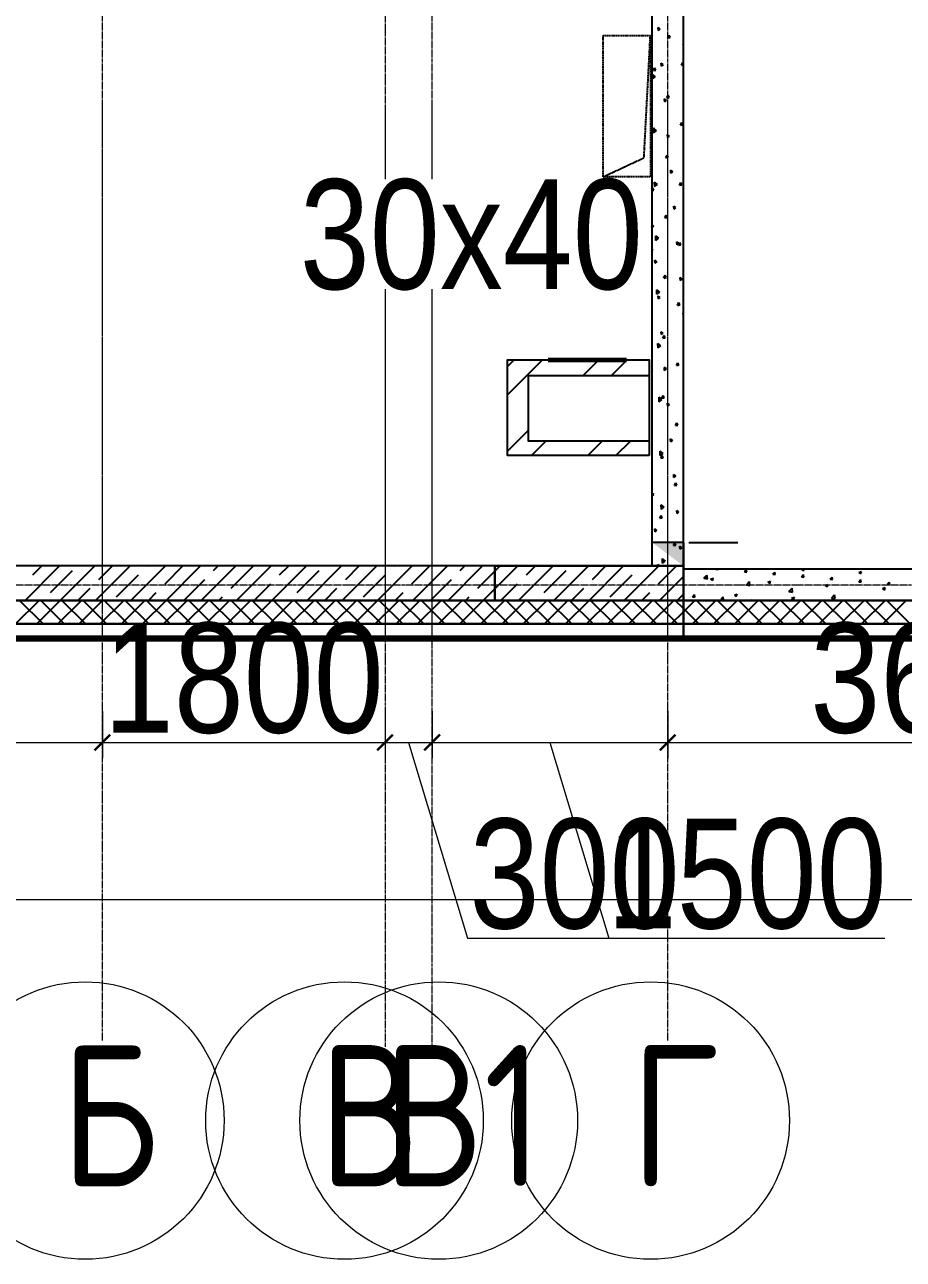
# Model space of a CAD drawing. Header units: millimetres. Extents: x -231292 to 573618, y -153144 to 564035.
# Drawn here: x 12608 to 18204, y 182267 to 190135 of the extents above; entities that cross this region are included whole.
import ezdxf
from ezdxf.enums import TextEntityAlignment as Align

# ---------------------------------------------------------------- set-up
doc = ezdxf.new("R2010")
doc.units = ezdxf.units.MM
for name, pattern in [('CENTER2', [28.575, 19.05, -3.175, 3.175, -3.175]), ('HIDDEN', [9.525, 6.35, -3.175]), ('HIDDEN2', [4.7625, 3.175, -1.5875])]:
    doc.linetypes.add(name, pattern=pattern)
doc.layers.get('0').update_dxf_attribs({"color": 250})
doc.layers.get('Defpoints').update_dxf_attribs({"color": 250})
for name, color, linetype, lineweight in [('11.10.2) люки', 30, 'Continuous', 60), ('АР_Колонны', 250, 'Continuous', 35), ('АР_Стены ЖБ', 250, 'Continuous', 35), ('АР_Стены ПЕНОблок', 250, 'Continuous', 20), ('АР_Тонкая', 250, 'Continuous', 5), ('АР_Утеплитель', 250, 'Continuous', 0), ('АР_Штриховка', 250, 'Continuous', 0), ('ОВ_Отопление', 250, 'Continuous', 0), ('РД_Оси_100', 250, 'Continuous', 0), ('РД_Оси_размер', 250, 'Continuous', 0)]:
    doc.layers.add(name, color=color, linetype=linetype, lineweight=lineweight)
doc.styles.add('style1', font='ARIALN.TTF')
doc.styles.add('ккк', font='isocpeur.ttf', dxfattribs={"width": 0.85, "oblique": 15})
doc.dimstyles.new('Dim100_ареал', dxfattribs={"dimscale": 100, "dimtxt": 2.5, "dimasz": 1, "dimexe": 1, "dimexo": 1, "dimgap": 0.5, "dimtad": 1, "dimzin": 12, "dimdsep": 46, "dimtxsty": 'style1', "dimblk": 'ARCHTICK', "dimcen": 1, "dimdle": 1, "dimclrd": 256, "dimclre": 256, "dimaunit": 1, "dimadec": 0, "dimazin": 3, "dimtfac": 1, "dimtmove": 1, "dimatfit": 3, "dimldrblk": 'OPEN30', "dimfxl": 2, "dimfxlon": 1, "dimtolj": 1, "dimtzin": 0, "dimlwd": 9, "dimlwe": 9, "dimarcsym": 0})

# ---------------------------------------------------------------- blocks, each defined once
blk = doc.blocks.new('_ArchTick')
at = {"color": 0, "linetype": 'ByBlock', "const_width": 0.15}
blk.add_lwpolyline([(-0.5, -0.5), (0.5, 0.5)], dxfattribs=at)
blk = doc.blocks.new('*D153')
at = {"layer": 'Defpoints', "color": 0, "transparency": 16777216}
for p in [(1195652.9, 135907.8), (1199852.9, 135907.8), (1199852.9, 134907.8)]:
    blk.add_point(p, dxfattribs=at)
at = {"layer": 'РД_Оси_размер', "lineweight": 9, "transparency": 16777216}
for p, q in [((1195652.9, 135107.8), (1195652.9, 134807.8)), ((1199852.9, 135107.8), (1199852.9, 134807.8)), ((1195552.9, 134907.8), (1199952.9, 134907.8))]:
    blk.add_line(p, q, dxfattribs=at)
at = {"layer": 'РД_Оси_размер', "lineweight": 9, "transparency": 16777216, "xscale": 100, "yscale": 100, "zscale": 100, "rotation": 180}
blk.add_blockref('_ArchTick', (1195652.9, 134907.8), dxfattribs=at)
at = {"layer": 'РД_Оси_размер', "lineweight": 9, "transparency": 16777216, "xscale": 100, "yscale": 100, "zscale": 100}
blk.add_blockref('_ArchTick', (1199852.9, 134907.8), dxfattribs=at)
at = {"layer": 'РД_Оси_размер', "color": 0, "transparency": 16777216, "insert": (1197752.9, 135315.2), "char_height": 700, "attachment_point": 5, "style": 'style1'}
blk.add_mtext('\\A1;4200', dxfattribs=at)
blk = doc.blocks.new('_Open30')
at = {"color": 0, "linetype": 'ByBlock', "lineweight": -2}
for p, q in [((-1, 0.268), (0, 0)), ((0, 0), (-1, -0.268)), ((0, 0), (-1, 0))]:
    blk.add_line(p, q, dxfattribs=at)
blk = doc.blocks.new('A-iden')
at = {"linetype": 'Continuous', "lineweight": 5}
blk.add_circle((-0.729, -4.063), 5.894, dxfattribs=at)
at = {"color": 0, "linetype": 'Continuous', "lineweight": 20, "style": 'ккк', "width": 0.85}
blk.add_attdef('ID', text='', height=6, dxfattribs=at).set_placement((0.314, -3.853), align=Align.MIDDLE_CENTER)
blk = doc.blocks.new('*D154')
at = {"layer": 'Defpoints', "color": 0, "transparency": 16777216}
for p in [(1199852.9, 135907.8), (1201652.9, 135907.8), (1201652.9, 134907.8)]:
    blk.add_point(p, dxfattribs=at)
at = {"layer": 'РД_Оси_размер', "lineweight": 9, "transparency": 16777216}
for p, q in [((1199852.9, 135107.8), (1199852.9, 134807.8)), ((1201652.9, 135107.8), (1201652.9, 134807.8)), ((1199752.9, 134907.8), (1201752.9, 134907.8))]:
    blk.add_line(p, q, dxfattribs=at)
at = {"layer": 'РД_Оси_размер', "lineweight": 9, "transparency": 16777216, "xscale": 100, "yscale": 100, "zscale": 100, "rotation": 180}
blk.add_blockref('_ArchTick', (1199852.9, 134907.8), dxfattribs=at)
at = {"layer": 'РД_Оси_размер', "lineweight": 9, "transparency": 16777216, "xscale": 100, "yscale": 100, "zscale": 100}
blk.add_blockref('_ArchTick', (1201652.9, 134907.8), dxfattribs=at)
at = {"layer": 'РД_Оси_размер', "color": 0, "transparency": 16777216, "insert": (1200752.9, 135315.2), "char_height": 700, "attachment_point": 5, "style": 'style1'}
blk.add_mtext('\\A1;1800', dxfattribs=at)
blk = doc.blocks.new('*D155')
at = {"layer": 'Defpoints', "color": 0, "transparency": 16777216}
for p in [(1201652.9, 135907.8), (1201952.9, 135907.8), (1201952.9, 134907.8)]:
    blk.add_point(p, dxfattribs=at)
at = {"layer": 'РД_Оси_размер', "lineweight": 9, "transparency": 16777216}
for p, q in [((1201652.9, 135107.8), (1201652.9, 134807.8)), ((1201952.9, 135107.8), (1201952.9, 134807.8)), ((1201552.9, 134907.8), (1202052.9, 134907.8)), ((1201802.9, 134907.8), (1202177.1, 133660.6)), ((1202177.1, 133660.6), (1203542.9, 133660.6))]:
    blk.add_line(p, q, dxfattribs=at)
at = {"layer": 'РД_Оси_размер', "lineweight": 9, "transparency": 16777216, "xscale": 100, "yscale": 100, "zscale": 100, "rotation": 180}
blk.add_blockref('_ArchTick', (1201652.9, 134907.8), dxfattribs=at)
at = {"layer": 'РД_Оси_размер', "lineweight": 9, "transparency": 16777216, "xscale": 100, "yscale": 100, "zscale": 100}
blk.add_blockref('_ArchTick', (1201952.9, 134907.8), dxfattribs=at)
at = {"layer": 'РД_Оси_размер', "color": 0, "transparency": 16777216, "insert": (1202860, 134068), "char_height": 700, "attachment_point": 5, "style": 'style1'}
blk.add_mtext('\\A1;300', dxfattribs=at)
blk = doc.blocks.new('*D156')
at = {"layer": 'Defpoints', "color": 0, "transparency": 16777216}
for p in [(1201952.9, 135907.8), (1203452.9, 135907.8), (1203452.9, 134907.8)]:
    blk.add_point(p, dxfattribs=at)
at = {"layer": 'РД_Оси_размер', "lineweight": 9, "transparency": 16777216}
for p, q in [((1201952.9, 135107.8), (1201952.9, 134807.8)), ((1203452.9, 135107.8), (1203452.9, 134807.8)), ((1201852.9, 134907.8), (1203552.9, 134907.8)), ((1202702.9, 134907.8), (1203077.1, 133660.6)), ((1203077.1, 133660.6), (1204835.4, 133660.6))]:
    blk.add_line(p, q, dxfattribs=at)
at = {"layer": 'РД_Оси_размер', "lineweight": 9, "transparency": 16777216, "xscale": 100, "yscale": 100, "zscale": 100, "rotation": 180}
blk.add_blockref('_ArchTick', (1201952.9, 134907.8), dxfattribs=at)
at = {"layer": 'РД_Оси_размер', "lineweight": 9, "transparency": 16777216, "xscale": 100, "yscale": 100, "zscale": 100}
blk.add_blockref('_ArchTick', (1203452.9, 134907.8), dxfattribs=at)
at = {"layer": 'РД_Оси_размер', "color": 0, "transparency": 16777216, "insert": (1203956.2, 134068), "char_height": 700, "attachment_point": 5, "style": 'style1'}
blk.add_mtext('\\A1;1500', dxfattribs=at)
blk = doc.blocks.new('*D157')
at = {"layer": 'Defpoints', "color": 0, "transparency": 16777216}
for p in [(1203452.9, 135907.8), (1207052.9, 135907.8), (1207052.9, 134907.8)]:
    blk.add_point(p, dxfattribs=at)
at = {"layer": 'РД_Оси_размер', "lineweight": 9, "transparency": 16777216}
for p, q in [((1203452.9, 135107.8), (1203452.9, 134807.8)), ((1207052.9, 135107.8), (1207052.9, 134807.8)), ((1203352.9, 134907.8), (1207152.9, 134907.8))]:
    blk.add_line(p, q, dxfattribs=at)
at = {"layer": 'РД_Оси_размер', "lineweight": 9, "transparency": 16777216, "xscale": 100, "yscale": 100, "zscale": 100, "rotation": 180}
blk.add_blockref('_ArchTick', (1203452.9, 134907.8), dxfattribs=at)
at = {"layer": 'РД_Оси_размер', "lineweight": 9, "transparency": 16777216, "xscale": 100, "yscale": 100, "zscale": 100}
blk.add_blockref('_ArchTick', (1207052.9, 134907.8), dxfattribs=at)
at = {"layer": 'РД_Оси_размер', "color": 0, "transparency": 16777216, "insert": (1205252.9, 135315.2), "char_height": 700, "attachment_point": 5, "style": 'style1'}
blk.add_mtext('\\A1;3600', dxfattribs=at)
blk = doc.blocks.new('*D205')
at = {"layer": 'Defpoints', "color": 0, "transparency": 16777216}
for p in [(1195652.9, 135907.8), (1223252.9, 135907.8), (1223252.9, 133907.8)]:
    blk.add_point(p, dxfattribs=at)
at = {"layer": 'РД_Оси_размер', "lineweight": 9, "transparency": 16777216}
for p, q in [((1195652.9, 134107.8), (1195652.9, 133807.8)), ((1223252.9, 134107.8), (1223252.9, 133807.8)), ((1195552.9, 133907.8), (1223352.9, 133907.8))]:
    blk.add_line(p, q, dxfattribs=at)
at = {"layer": 'РД_Оси_размер', "lineweight": 9, "transparency": 16777216, "xscale": 100, "yscale": 100, "zscale": 100, "rotation": 180}
blk.add_blockref('_ArchTick', (1195652.9, 133907.8), dxfattribs=at)
at = {"layer": 'РД_Оси_размер', "lineweight": 9, "transparency": 16777216, "xscale": 100, "yscale": 100, "zscale": 100}
blk.add_blockref('_ArchTick', (1223252.9, 133907.8), dxfattribs=at)
at = {"layer": 'РД_Оси_размер', "color": 0, "transparency": 16777216, "insert": (1209452.9, 134315.2), "char_height": 700, "attachment_point": 5, "style": 'style1'}
blk.add_mtext('\\A1;27600', dxfattribs=at)
blk = doc.blocks.new('оси_рен')
at = {"layer": 'РД_Оси_100', "color": 251, "linetype": 'CENTER2', "true_color": 0x636466}
for p, q in [((1199852.916, 135558.25), (1199852.916, 223268.25)), ((1199852.916, 133007.755), (1199852.916, 138964.071)), ((1189697.958, 135913.25), (1225207.916, 135913.25))]:
    blk.add_line(p, q, dxfattribs=at)
for points in [[(1201652.916, 223268.25), (1201652.916, 135558.25)], [(1201952.916, 135558.25), (1201952.916, 223268.25)], [(1203452.916, 135558.25), (1203452.916, 223268.25)], [(1201652.916, 138964.071), (1201652.916, 132968.195)], [(1201952.916, 132966.924), (1201952.916, 138964.071)], [(1203452.916, 133007.755), (1203452.916, 138964.071)]]:
    blk.add_lwpolyline(points, dxfattribs=at)
at = {"layer": 'РД_Оси_100', "color": 251, "true_color": 0x636466, "xscale": 150, "yscale": 150, "zscale": 100}
for p, values in [((1199852.916, 133107.755), {'ID': 'Б'}), ((1201504.016, 133107.755), {'ID': 'В'}), ((1202104.016, 133107.755), {'ID': 'В1'}), ((1203453.649, 133107.755), {'ID': 'Г'})]:
    blk.add_blockref('A-iden', p, dxfattribs=at).add_auto_attribs(values)
at = {"layer": 'РД_Оси_размер', "color": 251, "true_color": 0x636466}
for base, p1, p2, picture, middle in [((1199852.916, 134907.755), (1195652.916, 135907.755), (1199852.916, 135907.755), '*D153', (1197752.916, 135315.156)), ((1223252.916, 133907.755), (1195652.916, 135907.755), (1223252.916, 135907.755), '*D205', (1209452.916, 134315.156)), ((1201652.916, 134907.755), (1199852.916, 135907.755), (1201652.916, 135907.755), '*D154', (1200752.916, 135315.156)), ((1201952.916, 134907.755), (1201652.916, 135907.755), (1201952.916, 135907.755), '*D155', (1202227.076, 134067.952)), ((1203452.916, 134907.755), (1201952.916, 135907.755), (1203452.916, 135907.755), '*D156', (1203127.076, 134067.952)), ((1207052.916, 134907.755), (1203452.916, 135907.755), (1207052.916, 135907.755), '*D157', (1205252.916, 135315.156))]:
    dim = blk.add_linear_dim(base=base, p1=p1, p2=p2, dimstyle='Dim100_ареал', override={"dimtxt": 7}, dxfattribs=at)
    dim.commit()
    dim.dimension.update_dxf_attribs({"geometry": picture, "text_midpoint": middle})

msp = doc.modelspace()

# ---------------------------------------------------------------- hatches: boundary and pattern name
h = msp.add_hatch()
h.set_pattern_fill('ANSI32', color=256, scale=40)
h.set_pattern_definition([(45, (1.76, 159882.13), (-269.4077, 269.4077), []), (45, (181.36, 159882.13), (-269.4077, 269.4077), [])])
h.paths.add_polyline_path([(16585.16, 187481.572), (15817.287, 187481.572), (15817.287, 187899.019), (16585.16, 187899.019)], flags=17)
h.paths.add_polyline_path([(16585.16, 187389.734), (15683.63, 187389.734), (15683.63, 187999.206), (16585.16, 187999.206)])
at = {"layer": 'ОВ_Отопление', "linetype": 'Continuous', "lineweight": 25, "true_color": 0x000000}
for points in [[(16803.243, 186836.253), (16603.243, 186836.253), (16703.243, 186761.253)], [(16803.243, 186686.253), (16803.243, 186836.253), (16703.243, 186761.253)]]:
    msp.add_hatch(color=18, dxfattribs=at).paths.add_polyline_path(points, flags=0)

# ---------------------------------------------------------------- linework, layer by layer
at = {"color": 18, "linetype": 'HIDDEN', "lineweight": 25, "ltscale": 0.07, "true_color": 0x000000}
for p, q in [((16293.243, 189166.253), (16293.243, 190066.253)), ((16293.243, 190066.253), (16593.243, 190066.253)), ((16293.243, 189166.253), (16293.243, 190066.253)), ((16293.243, 190066.253), (16593.243, 190066.253)), ((16552.27, 189287.437), (16593.243, 190066.253)), ((16552.27, 189287.437), (16593.243, 190066.253)), ((16593.243, 190066.253), (16593.243, 189166.253)), ((16593.243, 190066.253), (16593.243, 189166.253)), ((16293.243, 189166.253), (16552.27, 189287.437)), ((16293.243, 189166.253), (16552.27, 189287.437)), ((16593.243, 189166.253), (16293.243, 189166.253)), ((16593.243, 189166.253), (16293.243, 189166.253))]:
    msp.add_line(p, q, dxfattribs=at)
at = {"color": 18, "lineweight": 25, "true_color": 0x000000}
msp.add_line((16837.893, 186835.985, 580), (17150.882, 186835.985, 580), dxfattribs=at)
for points in [[(16585.16, 187389.734), (15683.63, 187389.734), (15683.63, 187999.206), (16585.16, 187999.206)], [(16585.16, 187481.572), (15817.287, 187481.572), (15817.287, 187899.019), (16585.16, 187899.019)]]:
    msp.add_lwpolyline(points, close=True)
at = {"layer": '11.10.2) люки'}
msp.add_lwpolyline([(15941.538, 187999.206), (16441.538, 187999.206)], dxfattribs=at)
at = {"layer": 'АР_Колонны', "color": 18, "linetype": 'HIDDEN2', "lineweight": 25, "true_color": 0x000000}
for p, q in [((15603.243, 186686.253), (16803.243, 186686.253)), ((15603.243, 186466.253), (15603.243, 186686.253)), ((16803.243, 186686.253), (16803.243, 186466.253)), ((16803.243, 186466.253), (15603.243, 186466.253))]:
    msp.add_line(p, q, dxfattribs=at)
at = {"layer": 'АР_Колонны', "color": 18, "linetype": 'Continuous', "lineweight": 25, "true_color": 0x000000}
for p, q in [((15603.243, 186686.253), (15603.243, 186466.253)), ((16803.243, 186686.253), (15603.243, 186686.253)), ((16803.243, 186686.253), (15603.243, 186686.253)), ((15603.243, 186686.253), (15603.243, 186466.253)), ((16803.243, 186466.253), (16803.243, 186686.253)), ((16803.243, 186466.253), (16803.243, 186686.253)), ((15603.243, 186466.253), (16803.243, 186466.253)), ((15603.243, 186466.253), (16803.243, 186466.253))]:
    msp.add_line(p, q, dxfattribs=at)
at = {"layer": 'АР_Стены ЖБ', "color": 18, "linetype": 'Continuous', "lineweight": 25, "true_color": 0x000000}
for p, q in [((15603.243, 186686.253), (9023.243, 186686.253)), ((16803.243, 186686.253), (15603.243, 186686.253)), ((15603.243, 186686.253), (15603.243, 186466.253)), ((15603.243, 186466.253), (15603.243, 186686.253)), ((16803.243, 186466.253), (16803.243, 186686.253)), ((9023.243, 186466.253), (15603.243, 186466.253)), ((15603.243, 186466.253), (16803.243, 186466.253))]:
    msp.add_line(p, q, dxfattribs=at)
at = {"layer": 'АР_Стены ПЕНОблок', "color": 18, "linetype": 'Continuous', "lineweight": 25, "true_color": 0x000000}
for p, q in [((16603.243, 190816.253), (16603.243, 186686.253)), ((16803.243, 186686.253), (16803.243, 190816.253)), ((16603.243, 186686.253), (16803.243, 186686.253)), ((35703.243, 186666.253), (16803.243, 186666.253)), ((16803.243, 186666.253), (16803.243, 186466.253)), ((16803.243, 186466.253), (35703.243, 186466.253))]:
    msp.add_line(p, q, dxfattribs=at)
at = {"layer": 'АР_Тонкая', "color": 18, "linetype": 'Continuous', "lineweight": 25, "true_color": 0x000000}
for p, q in [((16803.243, 186316.253), (8653.243, 186316.253)), ((35703.243, 186316.253), (16803.243, 186316.253)), ((16803.243, 186316.253), (16803.243, 186236.253)), ((16803.243, 186236.253), (16803.243, 186316.253)), ((8573.243, 186236.253), (16803.243, 186236.253)), ((16803.243, 186236.253), (8573.243, 186236.253)), ((16803.243, 186236.253), (35703.243, 186236.253)), ((35703.243, 186236.253), (16803.243, 186236.253)), ((16803.243, 186236.253), (16803.243, 186211.253)), ((16803.243, 186211.253), (16803.243, 186236.253)), ((8548.243, 186211.253), (16803.243, 186211.253)), ((16803.243, 186211.253), (35703.243, 186211.253))]:
    msp.add_line(p, q, dxfattribs=at)
at = {"layer": 'АР_Утеплитель', "color": 18, "linetype": 'Continuous', "lineweight": 25, "true_color": 0x000000}
for p, q in [((16803.243, 186466.253), (8803.243, 186466.253)), ((35703.243, 186466.253), (16803.243, 186466.253)), ((16803.243, 186466.253), (16803.243, 186316.253)), ((16803.243, 186316.253), (16803.243, 186466.253)), ((8653.243, 186316.253), (16803.243, 186316.253)), ((16803.243, 186316.253), (35703.243, 186316.253))]:
    msp.add_line(p, q, dxfattribs=at)
at = {"layer": 'АР_Штриховка', "color": 18, "linetype": 'Continuous', "lineweight": 25, "true_color": 0x000000}
for p, q in [((16655.506, 190108.288), (16642.172, 190117.47)), ((16644.303, 190099.194), (16642.643, 190118.172)), ((16644.31, 190099.186), (16655.984, 190108.983)), ((16705.025, 190051.7), (16712.774, 190069.103)), ((16705.054, 190051.623), (16720.014, 190054.53)), ((16720, 190054.525), (16712.789, 190069.02)), ((16803.243, 190006.567), (16802.19, 190007.293)), ((16803.243, 190001.344), (16802.661, 190007.995)), ((16612.045, 189842.863), (16619.794, 189860.266)), ((16627.02, 189845.688), (16619.809, 189860.184)), ((16675.43, 189880.558), (16662.095, 189889.74)), ((16664.227, 189871.464), (16662.566, 189890.442)), ((16664.233, 189871.456), (16675.908, 189881.252)), ((16791.565, 189877.758), (16799.313, 189895.161)), ((16791.594, 189877.681), (16803.243, 189879.946)), ((16803.243, 189887.211), (16799.329, 189895.079)), ((16624.567, 189802.527), (16605.525, 189817.6)), ((16606.235, 189789.182), (16605.645, 189817.751)), ((16605.924, 189789.294), (16624.374, 189802.79)), ((16612.074, 189842.786), (16627.034, 189845.694)), ((16695.354, 189652.828), (16682.019, 189662.01)), ((16684.151, 189643.734), (16682.49, 189662.712)), ((16684.157, 189643.726), (16695.832, 189653.522)), ((16698.585, 189668.922), (16706.334, 189686.325)), ((16698.614, 189668.845), (16713.574, 189671.753)), ((16713.56, 189671.747), (16706.348, 189686.242)), ((16605.605, 189460.085), (16613.354, 189477.488)), ((16605.634, 189460.009), (16620.594, 189462.917)), ((16631.653, 189459.7), (16612.612, 189474.773)), ((16613.322, 189446.355), (16612.731, 189474.924)), ((16620.58, 189462.911), (16613.368, 189477.406)), ((16785.125, 189494.98), (16792.873, 189512.383)), ((16785.154, 189494.904), (16800.114, 189497.812)), ((16800.1, 189497.806), (16792.888, 189512.301)), ((16613.01, 189446.467), (16631.461, 189459.963)), ((16715.278, 189425.098), (16701.943, 189434.279)), ((16704.074, 189416.004), (16702.414, 189434.981)), ((16704.081, 189415.996), (16715.755, 189425.792)), ((16692.145, 189286.144), (16699.893, 189303.547)), ((16707.12, 189288.97), (16699.908, 189303.465)), ((16692.174, 189286.067), (16707.134, 189288.975)), ((16735.202, 189197.368), (16721.867, 189206.549)), ((16723.998, 189188.274), (16722.338, 189207.251)), ((16724.005, 189188.266), (16735.679, 189198.062)), ((16603.243, 189086.466), (16606.913, 189094.71)), ((16603.243, 189078.018), (16614.154, 189080.139)), ((16614.14, 189080.133), (16606.928, 189094.628)), ((16638.74, 189116.873), (16619.699, 189131.946)), ((16620.409, 189103.528), (16619.818, 189132.097)), ((16620.097, 189103.64), (16638.548, 189117.136)), ((16778.685, 189112.203), (16786.433, 189129.606)), ((16778.714, 189112.126), (16793.674, 189115.034)), ((16793.66, 189115.029), (16786.448, 189129.524)), ((16685.705, 188903.366), (16693.453, 188920.769)), ((16700.68, 188906.192), (16693.468, 188920.687)), ((16755.125, 188969.638), (16741.791, 188978.819)), ((16743.922, 188960.544), (16742.262, 188979.521)), ((16743.929, 188960.536), (16755.603, 188970.332)), ((16615.031, 188852.085), (16603.243, 188860.201)), ((16603.827, 188842.99), (16603.243, 188849.67)), ((16603.834, 188842.983), (16615.508, 188852.779)), ((16685.734, 188903.29), (16700.694, 188906.198)), ((16645.827, 188774.047), (16626.785, 188789.119)), ((16627.495, 188760.701), (16626.905, 188789.27)), ((16627.183, 188760.813), (16645.634, 188774.31)), ((16607.7, 188697.356), (16603.243, 188706.314)), ((16603.243, 188696.492), (16607.714, 188697.362)), ((16775.049, 188741.908), (16761.714, 188751.089)), ((16763.846, 188732.814), (16762.186, 188751.791)), ((16763.852, 188732.806), (16775.527, 188742.602)), ((16772.245, 188729.425), (16779.993, 188746.828)), ((16772.274, 188729.349), (16787.234, 188732.257)), ((16787.22, 188732.251), (16780.008, 188746.746)), ((16634.955, 188624.355), (16621.62, 188633.536)), ((16623.751, 188615.26), (16622.091, 188634.238)), ((16623.758, 188615.252), (16635.432, 188625.049)), ((16679.265, 188520.588), (16687.013, 188537.991)), ((16679.294, 188520.512), (16694.254, 188523.42)), ((16694.24, 188523.415), (16687.028, 188537.91)), ((16794.973, 188514.178), (16781.638, 188523.359)), ((16783.77, 188505.083), (16782.109, 188524.061)), ((16652.913, 188431.22), (16633.872, 188446.293)), ((16634.582, 188417.875), (16633.991, 188446.444)), ((16783.776, 188505.076), (16795.451, 188514.872)), ((16634.27, 188417.987), (16652.721, 188431.483)), ((16654.879, 188396.625), (16641.544, 188405.806)), ((16643.675, 188387.53), (16642.015, 188406.508)), ((16643.681, 188387.522), (16655.356, 188397.318)), ((16765.805, 188346.647), (16773.553, 188364.05)), ((16780.78, 188349.473), (16773.568, 188363.969)), ((16765.834, 188346.571), (16780.794, 188349.479)), ((16803.243, 188294.472), (16801.562, 188295.629)), ((16803.243, 188282.502), (16802.033, 188296.331)), ((16674.803, 188168.895), (16661.468, 188178.076)), ((16663.599, 188159.8), (16661.938, 188178.777)), ((16663.605, 188159.792), (16675.28, 188169.588)), ((16672.825, 188137.81), (16680.573, 188155.213)), ((16672.854, 188137.735), (16687.814, 188140.643)), ((16687.8, 188140.637), (16680.588, 188155.132)), ((16660, 188088.393), (16640.958, 188103.466)), ((16641.668, 188075.048), (16641.078, 188103.617)), ((16641.357, 188075.16), (16659.807, 188088.656)), ((16759.365, 187963.869), (16767.113, 187981.272)), ((16759.393, 187963.794), (16774.353, 187966.702)), ((16774.34, 187966.696), (16767.128, 187981.191)), ((16694.726, 187941.165), (16681.391, 187950.346)), ((16683.523, 187932.07), (16681.862, 187951.047)), ((16683.529, 187932.062), (16695.204, 187941.858)), ((16667.086, 187745.566), (16648.045, 187760.639)), ((16648.755, 187732.221), (16648.165, 187760.79)), ((16648.443, 187732.333), (16666.894, 187745.829)), ((16666.385, 187755.033), (16674.133, 187772.436)), ((16666.413, 187754.957), (16681.373, 187757.865)), ((16681.359, 187757.86), (16674.148, 187772.355)), ((16714.65, 187713.434), (16701.315, 187722.616)), ((16703.446, 187704.34), (16701.786, 187723.317)), ((16703.453, 187704.332), (16715.127, 187714.128)), ((16752.925, 187581.091), (16760.673, 187598.494)), ((16752.953, 187581.016), (16767.913, 187583.924)), ((16767.899, 187583.918), (16760.688, 187598.413)), ((16734.574, 187485.704), (16721.239, 187494.886)), ((16723.37, 187476.61), (16721.71, 187495.587)), ((16674.173, 187402.74), (16655.132, 187417.812)), ((16655.842, 187389.394), (16655.251, 187417.963)), ((16723.377, 187476.602), (16735.051, 187486.398)), ((16655.53, 187389.506), (16673.981, 187403.003)), ((16659.945, 187372.255), (16667.693, 187389.658)), ((16659.973, 187372.18), (16674.933, 187375.088)), ((16674.919, 187375.082), (16667.708, 187389.577)), ((16754.498, 187257.974), (16741.163, 187267.156)), ((16743.294, 187248.88), (16741.634, 187267.857)), ((16743.3, 187248.872), (16754.975, 187258.668)), ((16746.485, 187198.313), (16754.233, 187215.716)), ((16746.513, 187198.239), (16761.473, 187201.147)), ((16761.459, 187201.141), (16754.248, 187215.636)), ((16614.403, 187140.421), (16603.243, 187148.106)), ((16603.243, 187131.35), (16614.88, 187141.115)), ((16681.26, 187059.913), (16662.218, 187074.986)), ((16662.928, 187046.568), (16662.338, 187075.137)), ((16662.617, 187046.68), (16681.067, 187060.176)), ((16774.421, 187030.244), (16761.087, 187039.426)), ((16763.218, 187021.149), (16761.557, 187040.127)), ((16763.224, 187021.142), (16774.899, 187030.938)), ((16653.505, 186989.477), (16661.253, 187006.88)), ((16653.533, 186989.402), (16668.493, 186992.31)), ((16668.479, 186992.304), (16661.268, 187006.8)), ((16634.327, 186912.691), (16620.992, 186921.873)), ((16623.123, 186903.596), (16621.463, 186922.574)), ((16623.13, 186903.588), (16634.804, 186913.384)), ((16740.045, 186815.536), (16747.793, 186832.939)), ((16740.073, 186815.461), (16755.033, 186818.369)), ((16755.019, 186818.363), (16747.807, 186832.858)), ((16794.345, 186802.514), (16781.01, 186811.695)), ((16783.142, 186793.419), (16781.481, 186812.397)), ((16783.148, 186793.412), (16794.823, 186803.208)), ((16688.346, 186717.086), (16669.305, 186732.159)), ((16670.015, 186703.741), (16669.424, 186732.31)), ((16669.703, 186703.853), (16688.154, 186717.349)), ((12610.366, 186466.253), (12830.366, 186686.253)), ((12660.249, 186628.389), (12718.112, 186686.253)), ((12772.502, 186516.136), (12912.818, 186656.452)), ((12834.872, 186466.253), (13054.872, 186686.253)), ((13059.378, 186466.253), (13279.378, 186686.253)), ((13081.198, 186600.326), (13167.125, 186686.253)), ((13193.451, 186488.073), (13333.768, 186628.389)), ((13283.885, 186466.253), (13503.885, 186686.253)), ((13389.894, 186684.516), (13391.632, 186686.253)), ((13502.148, 186572.262), (13616.138, 186686.253)), ((13508.391, 186466.253), (13728.391, 186686.253)), ((13732.898, 186466.253), (13952.898, 186686.253)), ((13810.844, 186656.452), (13840.644, 186686.253)), ((13923.097, 186544.199), (14063.414, 186684.516)), ((13957.404, 186466.253), (14177.404, 186686.253)), ((14181.91, 186466.253), (14401.91, 186686.253)), ((14231.793, 186628.389), (14289.657, 186686.253)), ((14344.047, 186516.136), (14484.363, 186656.452)), ((14406.417, 186466.253), (14626.417, 186686.253)), ((14630.923, 186466.253), (14850.923, 186686.253)), ((14652.743, 186600.326), (14738.67, 186686.253)), ((14764.996, 186488.073), (14905.313, 186628.389)), ((14855.43, 186466.253), (15075.43, 186686.253)), ((14961.439, 186684.516), (14963.177, 186686.253)), ((15073.692, 186572.262), (15187.683, 186686.253)), ((15079.936, 186466.253), (15299.936, 186686.253)), ((15304.442, 186466.253), (15524.442, 186686.253)), ((15382.389, 186656.452), (15412.189, 186686.253)), ((15494.642, 186544.199), (15603.243, 186652.8)), ((15603.243, 186540.547), (15748.949, 186686.253)), ((15603.243, 186652.8), (15634.958, 186684.516)), ((15753.455, 186466.253), (15973.455, 186686.253)), ((15803.338, 186628.389), (15861.202, 186686.253)), ((15915.591, 186516.136), (16055.908, 186656.452)), ((15977.962, 186466.253), (16197.962, 186686.253)), ((16202.468, 186466.253), (16422.468, 186686.253)), ((16224.288, 186600.326), (16310.215, 186686.253)), ((16336.541, 186488.073), (16476.857, 186628.389)), ((16426.974, 186466.253), (16646.974, 186686.253)), ((16532.984, 186684.516), (16534.721, 186686.253)), ((16652.375, 186686.253), (16640.916, 186694.143)), ((16642.138, 186686.253), (16641.387, 186694.843)), ((16645.237, 186572.262), (16759.228, 186686.253)), ((16933.235, 186607.257), (16953.018, 186627.875)), ((16955.772, 186603.747), (16952.966, 186627.869)), ((17009.172, 186664.544), (17024.354, 186663.216)), ((17009.173, 186664.555), (17010.598, 186666.253)), ((17024.076, 186663.165), (17023.506, 186666.253)), ((17191.357, 186648.605), (17206.539, 186647.277)), ((17191.358, 186648.615), (17203.603, 186663.209)), ((17206.26, 186647.225), (17203.323, 186663.147)), ((17373.542, 186632.666), (17388.724, 186631.338)), ((17373.543, 186632.676), (17385.788, 186647.269)), ((17388.444, 186631.286), (17385.507, 186647.208)), ((17554.517, 186663.579), (17567.152, 186655.057)), ((17554.599, 186663.759), (17561.095, 186666.253)), ((17555.727, 186616.737), (17567.972, 186631.33)), ((17567.156, 186655.056), (17570.913, 186666.253)), ((17570.628, 186615.347), (17567.692, 186631.268)), ((17919.548, 186643.237), (17932.182, 186634.715)), ((17919.629, 186643.417), (17937.414, 186650.244)), ((17932.187, 186634.714), (17937.337, 186650.063)), ((13620.644, 186466.253), (13754.717, 186600.326)), ((14069.657, 186466.253), (14175.667, 186572.262)), ((15192.189, 186466.253), (15326.262, 186600.326)), ((15641.202, 186466.253), (15747.212, 186572.262)), ((16651.481, 186466.253), (16803.243, 186618.015)), ((16933.196, 186607.339), (16955.786, 186603.835)), ((16976.07, 186601.999), (16988.704, 186593.477)), ((16976.151, 186602.179), (16993.936, 186609.006)), ((16988.709, 186593.476), (16993.859, 186608.825)), ((17204.275, 186565.297), (17226.865, 186561.793)), ((17204.314, 186565.214), (17224.097, 186585.833)), ((17226.851, 186561.705), (17224.045, 186585.827)), ((17341.101, 186581.656), (17353.735, 186573.134)), ((17341.182, 186581.836), (17358.967, 186588.663)), ((17353.74, 186573.134), (17358.89, 186588.483)), ((17555.726, 186616.727), (17570.908, 186615.399)), ((17706.131, 186561.314), (17718.766, 186552.792)), ((17706.213, 186561.494), (17723.998, 186568.321)), ((17718.771, 186552.791), (17723.921, 186568.14)), ((17737.911, 186600.788), (17753.093, 186599.46)), ((17737.912, 186600.798), (17750.157, 186615.391)), ((17752.813, 186599.408), (17749.876, 186615.329)), ((17920.096, 186584.849), (17935.278, 186583.521)), ((17920.097, 186584.859), (17932.342, 186599.452)), ((17934.997, 186583.469), (17932.06, 186599.39)), ((18102.28, 186568.91), (18117.462, 186567.582)), ((18102.281, 186568.92), (18114.526, 186583.513)), ((18117.181, 186567.529), (18114.244, 186583.451)), ((12947.125, 186466.253), (13025.071, 186544.199)), ((13396.138, 186466.253), (13446.021, 186516.136)), ((13845.151, 186466.253), (13866.97, 186488.073)), ((14518.67, 186466.253), (14596.616, 186544.199)), ((14967.683, 186466.253), (15017.566, 186516.136)), ((15416.696, 186466.253), (15438.515, 186488.073)), ((15528.949, 186466.253), (15603.243, 186540.547)), ((16090.215, 186466.253), (16168.161, 186544.199)), ((16539.228, 186466.253), (16589.111, 186516.136)), ((16763.734, 186466.253), (16803.243, 186505.762)), ((16862.231, 186489.427), (16877.413, 186488.098)), ((16862.232, 186489.437), (16874.477, 186504.03)), ((16877.135, 186488.047), (16874.198, 186503.968)), ((17044.416, 186473.488), (17059.598, 186472.159)), ((17044.417, 186473.498), (17056.662, 186488.091)), ((17059.319, 186472.108), (17056.382, 186488.029)), ((17127.684, 186499.734), (17140.319, 186491.212)), ((17127.766, 186499.913), (17145.55, 186506.74)), ((17140.323, 186491.211), (17145.473, 186506.56)), ((17233.897, 186466.253), (17238.846, 186472.152)), ((17239.643, 186466.253), (17238.566, 186472.09)), ((17475.354, 186523.255), (17497.944, 186519.751)), ((17475.393, 186523.172), (17495.176, 186543.791)), ((17492.715, 186479.391), (17505.349, 186470.869)), ((17492.797, 186479.571), (17510.581, 186486.398)), ((17497.93, 186519.662), (17495.124, 186543.785)), ((17505.354, 186470.868), (17510.504, 186486.217)), ((17746.433, 186481.213), (17769.022, 186477.709)), ((17746.472, 186481.13), (17766.255, 186501.748)), ((17769.009, 186477.62), (17766.202, 186501.742)), ((18071.162, 186540.972), (18083.797, 186532.45)), ((18071.244, 186541.152), (18089.029, 186547.979)), ((18083.801, 186532.449), (18088.952, 186547.798)), ((12550.168, 186316.253), (12700.168, 186466.253)), ((12725.428, 186316.253), (12575.428, 186466.253)), ((12684.872, 186316.253), (12834.872, 186466.253)), ((12860.131, 186316.253), (12710.131, 186466.253)), ((12819.576, 186316.253), (12969.576, 186466.253)), ((12994.835, 186316.253), (12844.835, 186466.253)), ((12954.28, 186316.253), (13104.28, 186466.253)), ((13129.539, 186316.253), (12979.539, 186466.253)), ((13088.984, 186316.253), (13238.984, 186466.253)), ((13264.243, 186316.253), (13114.243, 186466.253)), ((13223.687, 186316.253), (13373.687, 186466.253)), ((13398.947, 186316.253), (13248.947, 186466.253)), ((13358.391, 186316.253), (13508.391, 186466.253)), ((13533.651, 186316.253), (13383.651, 186466.253)), ((13493.095, 186316.253), (13643.095, 186466.253)), ((13668.354, 186316.253), (13518.354, 186466.253)), ((13627.799, 186316.253), (13777.799, 186466.253)), ((13803.058, 186316.253), (13653.058, 186466.253)), ((13762.503, 186316.253), (13912.503, 186466.253)), ((13937.762, 186316.253), (13787.762, 186466.253)), ((13897.207, 186316.253), (14047.207, 186466.253)), ((14072.466, 186316.253), (13922.466, 186466.253)), ((14031.91, 186316.253), (14181.91, 186466.253)), ((14207.17, 186316.253), (14057.17, 186466.253)), ((14166.614, 186316.253), (14316.614, 186466.253)), ((14341.874, 186316.253), (14191.874, 186466.253)), ((14301.318, 186316.253), (14451.318, 186466.253)), ((14476.577, 186316.253), (14326.577, 186466.253)), ((14436.022, 186316.253), (14586.022, 186466.253)), ((14611.281, 186316.253), (14461.281, 186466.253)), ((14570.726, 186316.253), (14720.726, 186466.253)), ((14745.985, 186316.253), (14595.985, 186466.253)), ((14705.43, 186316.253), (14855.43, 186466.253)), ((14880.689, 186316.253), (14730.689, 186466.253)), ((14840.134, 186316.253), (14990.134, 186466.253)), ((15015.393, 186316.253), (14865.393, 186466.253)), ((14974.837, 186316.253), (15124.837, 186466.253)), ((15150.097, 186316.253), (15000.097, 186466.253)), ((15109.541, 186316.253), (15259.541, 186466.253)), ((15284.801, 186316.253), (15134.801, 186466.253)), ((15244.245, 186316.253), (15394.245, 186466.253)), ((15419.504, 186316.253), (15269.504, 186466.253)), ((15378.949, 186316.253), (15528.949, 186466.253)), ((15554.208, 186316.253), (15404.208, 186466.253)), ((15513.653, 186316.253), (15663.653, 186466.253)), ((15688.912, 186316.253), (15538.912, 186466.253)), ((15648.357, 186316.253), (15798.357, 186466.253)), ((15823.616, 186316.253), (15673.616, 186466.253)), ((15783.06, 186316.253), (15933.06, 186466.253)), ((15958.32, 186316.253), (15808.32, 186466.253)), ((15917.764, 186316.253), (16067.764, 186466.253)), ((16093.024, 186316.253), (15943.024, 186466.253)), ((16052.468, 186316.253), (16202.468, 186466.253)), ((16227.727, 186316.253), (16077.727, 186466.253)), ((16187.172, 186316.253), (16337.172, 186466.253)), ((16362.431, 186316.253), (16212.431, 186466.253)), ((16321.876, 186316.253), (16471.876, 186466.253)), ((16497.135, 186316.253), (16347.135, 186466.253)), ((16456.58, 186316.253), (16606.58, 186466.253)), ((16631.839, 186316.253), (16481.839, 186466.253)), ((16591.283, 186316.253), (16741.283, 186466.253)), ((16766.543, 186316.253), (16616.543, 186466.253)), ((16725.987, 186316.253), (16803.243, 186393.509)), ((16803.243, 186414.257), (16751.247, 186466.253)), ((16803.243, 186393.509), (16875.987, 186466.253)), ((16901.247, 186316.253), (16803.243, 186414.257)), ((16860.691, 186316.253), (17010.691, 186466.253)), ((17035.95, 186316.253), (16885.95, 186466.253)), ((16995.395, 186316.253), (17145.395, 186466.253)), ((17170.654, 186316.253), (17020.654, 186466.253)), ((17130.099, 186316.253), (17280.099, 186466.253)), ((17305.358, 186316.253), (17155.358, 186466.253)), ((17264.803, 186316.253), (17414.803, 186466.253)), ((17440.062, 186316.253), (17290.062, 186466.253)), ((17399.507, 186316.253), (17549.507, 186466.253)), ((17574.766, 186316.253), (17424.766, 186466.253)), ((17534.21, 186316.253), (17684.21, 186466.253)), ((17709.47, 186316.253), (17559.47, 186466.253)), ((17668.914, 186316.253), (17818.914, 186466.253)), ((17844.174, 186316.253), (17694.174, 186466.253)), ((17803.618, 186316.253), (17953.618, 186466.253)), ((17978.877, 186316.253), (17828.877, 186466.253)), ((17938.322, 186316.253), (18088.322, 186466.253)), ((18113.581, 186316.253), (17963.581, 186466.253)), ((18073.026, 186316.253), (18223.026, 186466.253)), ((18248.285, 186316.253), (18098.285, 186466.253)), ((8571.992, 186235.002), (16803.243, 186235.002)), ((8572.992, 186236.002), (16803.243, 186236.002)), ((16803.243, 186236.002), (35703.243, 186236.002)), ((16803.243, 186235.002), (35703.243, 186235.002)), ((8548.992, 186212.002), (16803.243, 186212.002)), ((8549.992, 186213.002), (16803.243, 186213.002)), ((8550.992, 186214.002), (16803.243, 186214.002)), ((8551.992, 186215.002), (16803.243, 186215.002)), ((8552.992, 186216.002), (16803.243, 186216.002)), ((8553.992, 186217.002), (16803.243, 186217.002)), ((8554.992, 186218.002), (16803.243, 186218.002)), ((8555.992, 186219.002), (16803.243, 186219.002)), ((8556.992, 186220.002), (16803.243, 186220.002)), ((8557.992, 186221.002), (16803.243, 186221.002)), ((8558.992, 186222.002), (16803.243, 186222.002)), ((8559.992, 186223.002), (16803.243, 186223.002)), ((8560.992, 186224.002), (16803.243, 186224.002)), ((8561.992, 186225.002), (16803.243, 186225.002)), ((8562.992, 186226.002), (16803.243, 186226.002)), ((8563.992, 186227.002), (16803.243, 186227.002)), ((8564.992, 186228.002), (16803.243, 186228.002)), ((8565.992, 186229.002), (16803.243, 186229.002)), ((8566.992, 186230.002), (16803.243, 186230.002)), ((8567.992, 186231.002), (16803.243, 186231.002)), ((8568.992, 186232.002), (16803.243, 186232.002)), ((8569.992, 186233.002), (16803.243, 186233.002)), ((8570.992, 186234.002), (16803.243, 186234.002)), ((16803.243, 186234.002), (35703.243, 186234.002)), ((16803.243, 186233.002), (35703.243, 186233.002)), ((16803.243, 186232.002), (35703.243, 186232.002)), ((16803.243, 186231.002), (35703.243, 186231.002)), ((16803.243, 186230.002), (35703.243, 186230.002)), ((16803.243, 186229.002), (35703.243, 186229.002)), ((16803.243, 186228.002), (35703.243, 186228.002)), ((16803.243, 186227.002), (35703.243, 186227.002)), ((16803.243, 186226.002), (35703.243, 186226.002)), ((16803.243, 186225.002), (35703.243, 186225.002)), ((16803.243, 186224.002), (35703.243, 186224.002)), ((16803.243, 186223.002), (35703.243, 186223.002)), ((16803.243, 186222.002), (35703.243, 186222.002)), ((16803.243, 186221.002), (35703.243, 186221.002)), ((16803.243, 186220.002), (35703.243, 186220.002)), ((16803.243, 186219.002), (35703.243, 186219.002)), ((16803.243, 186218.002), (35703.243, 186218.002)), ((16803.243, 186217.002), (35703.243, 186217.002)), ((16803.243, 186216.002), (35703.243, 186216.002)), ((16803.243, 186215.002), (35703.243, 186215.002)), ((16803.243, 186214.002), (35703.243, 186214.002)), ((16803.243, 186213.002), (35703.243, 186213.002)), ((16803.243, 186212.002), (35703.243, 186212.002))]:
    msp.add_line(p, q, dxfattribs=at)
at = {"layer": 'ОВ_Отопление', "color": 18, "linetype": 'Continuous', "lineweight": 25, "true_color": 0x000000}
for p, q in [((16603.243, 186836.253), (16603.243, 186686.253)), ((16803.243, 186836.253), (16603.243, 186836.253)), ((16803.243, 186836.253), (16803.243, 186686.253)), ((16803.243, 186686.253), (16603.243, 186686.253))]:
    msp.add_line(p, q, dxfattribs=at)

# ---------------------------------------------------------------- block references
at = {"rotation": 359.999868838025}
msp.add_blockref('оси_рен', (-1186750.035, 50655.808), dxfattribs=at)

# ---------------------------------------------------------------- next in the draw order: texts
at = {"layer": '11.10.2) люки', "color": 176, "true_color": 0x00008a, "insert": (14360.093, 189150.07), "char_height": 700, "width": 1668.44707, "attachment_point": 1, "line_spacing_factor": 0.3, "style": 'style1', "bg_fill": 3, "box_fill_scale": 1, "bg_fill_color": 256, "bg_fill_transparency": 0}
msp.add_mtext('\\pxsm1;30х40', dxfattribs=at)

doc.saveas('drawing.dxf')
